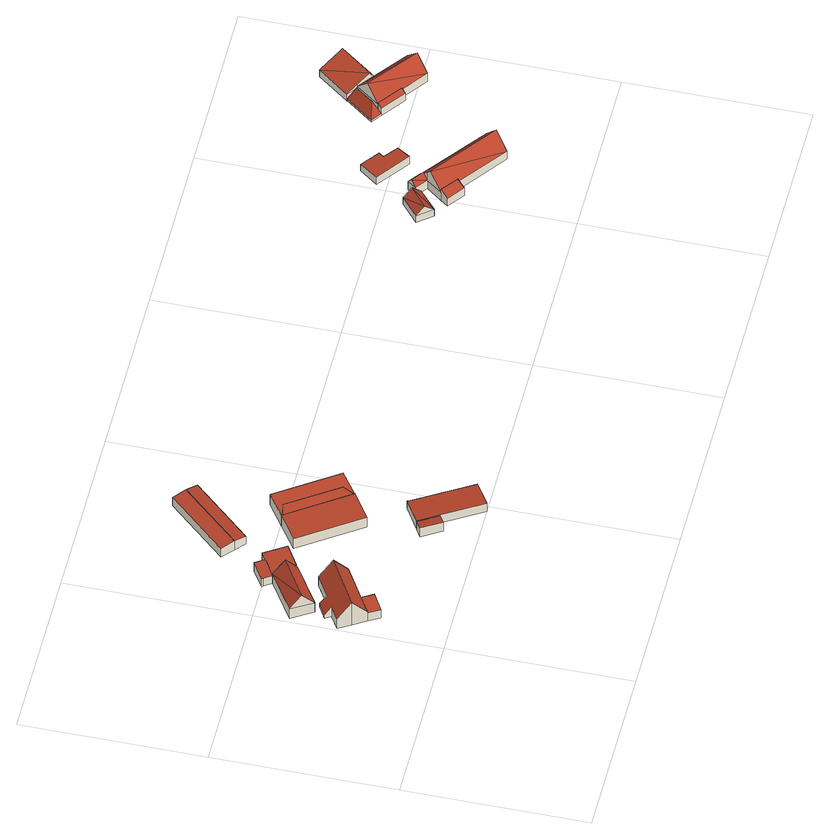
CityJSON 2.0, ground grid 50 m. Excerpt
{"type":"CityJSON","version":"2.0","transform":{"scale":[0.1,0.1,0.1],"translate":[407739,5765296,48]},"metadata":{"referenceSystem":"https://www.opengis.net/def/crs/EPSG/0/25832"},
"CityObjects":{
"building1":{"type":"Building","attributes":{"Gemeindeschluessel":"05515000","Geometrietyp2DReferenz":"3000","function":"31001_1000"},"address":[{"country":"Germany","locality":"Münster","thoroughfareNumber":"182","thoroughfareName":"Hessenweg"}],"children":["building1-1","building1-2"]},
"building1-1":{"type":"BuildingPart","attributes":{"roofType":"3100","measuredHeight":8.29},"parents":["building1"],"geometry":[{"type":"Solid","lod":"2","boundaries":[[[[0,1,2,3,4]],[[5,6,1,0]],[[7,8,6,5]],[[9,10,8,7]],[[11,12,10,9]],[[13,14,12,11]],[[15,16,14,13]],[[17,18,16,15]],[[19,20,18,17]],[[21,22,23,20,19]],[[15,13,11,9,7,5,0,17]],[[4,21,19,17,0]],[[1,6,8,10,12,14,16,18,20,23,2]],[[3,22,21,4]],[[2,23,22,3]]]],"semantics":{"surfaces":[{"type":"WallSurface"},{"type":"RoofSurface"},{"type":"GroundSurface"},{"type":"ClosureSurface"}],"values":[[0,0,0,0,0,0,0,0,0,0,1,1,2,0,3]]}}]},
"building1-2":{"type":"BuildingPart","attributes":{"roofType":"1000","measuredHeight":3},"parents":["building1"],"geometry":[{"type":"Solid","lod":"2","boundaries":[[[[24,25,26,27]],[[3,2,25,24]],[[27,26,23,22]],[[3,24,27,22]],[[25,2,23,26]],[[2,3,22,23]]]],"semantics":{"surfaces":[{"type":"WallSurface"},{"type":"RoofSurface"},{"type":"GroundSurface"},{"type":"ClosureSurface"}],"values":[[0,0,0,1,2,3]]}}]},
"building2":{"type":"Building","attributes":{"Gemeindeschluessel":"05515000","Geometrietyp2DReferenz":"3000","function":"31001_1000","roofType":"5000","measuredHeight":7.51},"geometry":[{"type":"Solid","lod":"2","boundaries":[[[[28,29,30,31]],[[32,33,29,28]],[[34,35,33,32]],[[36,37,35,34]],[[31,30,37,36]],[[32,28,38,39]],[[38,31,36]],[[38,36,39]],[[34,39,36]],[[38,28,31]],[[39,34,32]],[[29,33,35,37,30]]]],"semantics":{"surfaces":[{"type":"WallSurface"},{"type":"RoofSurface"},{"type":"GroundSurface"}],"values":[[0,0,0,0,0,1,1,1,1,0,0,2]]}}]},
"building3":{"type":"Building","attributes":{"Gemeindeschluessel":"05515000","Geometrietyp2DReferenz":"3000","function":"31001_2700"},"children":["building3-1","building3-2"]},
"building3-1":{"type":"BuildingPart","attributes":{"roofType":"2100","measuredHeight":3.29},"parents":["building3"],"geometry":[{"type":"Solid","lod":"2","boundaries":[[[[40,41,42,43]],[[44,45,41,40]],[[46,47,45,44]],[[48,49,47,46]],[[50,51,49,48]],[[52,51,50]],[[48,46,44,40,43,53,54,50]],[[41,45,47,49,51,55,42]],[[42,55,53,43]],[[52,50,54]],[[55,51,52,54,53]]]],"semantics":{"surfaces":[{"type":"WallSurface"},{"type":"RoofSurface"},{"type":"GroundSurface"},{"type":"ClosureSurface"}],"values":[[0,0,0,0,0,0,1,2,0,0,3]]}}]},
"building3-2":{"type":"BuildingPart","attributes":{"roofType":"2100","measuredHeight":3.42},"parents":["building3"],"geometry":[{"type":"Solid","lod":"2","boundaries":[[[[56,57,58,59]],[[60,61,57,56]],[[62,63,61,60]],[[64,55,63,62]],[[53,55,64]],[[65,66,51,52]],[[59,58,66,65]],[[52,54,64,62,60,56,59,65]],[[57,61,63,55,51,66,58]],[[53,64,54]],[[55,53,54,52,51]]]],"semantics":{"surfaces":[{"type":"WallSurface"},{"type":"RoofSurface"},{"type":"GroundSurface"},{"type":"ClosureSurface"}],"values":[[0,0,0,0,0,0,0,1,2,0,3]]}}]},
"building4":{"type":"Building","attributes":{"Gemeindeschluessel":"05515000","Geometrietyp2DReferenz":"3000","function":"51009_1610","roofType":"2100","measuredHeight":3.32},"geometry":[{"type":"Solid","lod":"2","boundaries":[[[[67,68,69,70]],[[71,72,68,67]],[[73,74,72,71]],[[70,69,74,73]],[[71,67,70,73]],[[68,72,74,69]]]],"semantics":{"surfaces":[{"type":"WallSurface"},{"type":"RoofSurface"},{"type":"GroundSurface"}],"values":[[0,0,0,0,1,2]]}}]},
"building5":{"type":"Building","attributes":{"Gemeindeschluessel":"05515000","Geometrietyp2DReferenz":"3000","function":"31001_2700","roofType":"2100","measuredHeight":4.2},"geometry":[{"type":"Solid","lod":"2","boundaries":[[[[75,76,77,78]],[[79,80,76,75]],[[81,82,80,79]],[[83,84,82,81]],[[85,86,84,83]],[[78,77,86,85]],[[83,81,79,75,78,85]],[[76,80,82,84,86,77]]]],"semantics":{"surfaces":[{"type":"WallSurface"},{"type":"RoofSurface"},{"type":"GroundSurface"}],"values":[[0,0,0,0,0,0,1,2]]}}]},
"building6":{"type":"Building","attributes":{"Gemeindeschluessel":"05515000","Geometrietyp2DReferenz":"3000","function":"31001_2700","roofType":"2100","measuredHeight":3.34},"geometry":[{"type":"Solid","lod":"2","boundaries":[[[[87,88,89,90]],[[91,92,88,87]],[[93,94,92,91]],[[90,89,94,93]],[[91,87,90,93]],[[88,92,94,89]]]],"semantics":{"surfaces":[{"type":"WallSurface"},{"type":"RoofSurface"},{"type":"GroundSurface"}],"values":[[0,0,0,0,1,2]]}}]},
"building7":{"type":"Building","attributes":{"Gemeindeschluessel":"05515000","Geometrietyp2DReferenz":"3000","function":"51009_1610","roofType":"2100","measuredHeight":3.4},"geometry":[{"type":"Solid","lod":"2","boundaries":[[[[90,89,95,96]],[[93,94,89,90]],[[97,98,94,93]],[[96,95,98,97]],[[93,90,96,97]],[[89,94,98,95]]]],"semantics":{"surfaces":[{"type":"WallSurface"},{"type":"RoofSurface"},{"type":"GroundSurface"}],"values":[[0,0,0,0,1,2]]}}]},
"building8":{"type":"Building","attributes":{"Gemeindeschluessel":"05515000","Geometrietyp2DReferenz":"3000","function":"31001_2700","roofType":"2100","measuredHeight":2.98},"geometry":[{"type":"Solid","lod":"2","boundaries":[[[[99,100,74,101]],[[102,103,100,99]],[[104,105,103,102]],[[106,107,105,104]],[[108,109,107,106]],[[110,69,109,108]],[[101,74,69,110]],[[108,106,104,102,99,101,110]],[[100,103,105,107,109,69,74]]]],"semantics":{"surfaces":[{"type":"WallSurface"},{"type":"RoofSurface"},{"type":"GroundSurface"}],"values":[[0,0,0,0,0,0,0,1,2]]}}]},
"building9":{"type":"Building","attributes":{"Gemeindeschluessel":"05515000","Geometrietyp2DReferenz":"3000","function":"51009_1610","roofType":"1000","measuredHeight":4.13},"geometry":[{"type":"Solid","lod":"2","boundaries":[[[[111,112,80,113]],[[114,115,112,111]],[[116,82,115,114]],[[113,80,82,116]],[[114,111,113,116]],[[112,115,82,80]]]],"semantics":{"surfaces":[{"type":"WallSurface"},{"type":"RoofSurface"},{"type":"GroundSurface"}],"values":[[0,0,0,0,1,2]]}}]},
"building10":{"type":"Building","attributes":{"Gemeindeschluessel":"05515000","Geometrietyp2DReferenz":"3000","function":"51009_1610","roofType":"1000","measuredHeight":3.98},"geometry":[{"type":"Solid","lod":"2","boundaries":[[[[117,76,80,118]],[[119,120,76,117]],[[121,122,120,119]],[[123,84,122,121]],[[124,82,84,123]],[[125,115,82,124]],[[126,112,115,125]],[[118,80,112,126]],[[125,124,123,121,119,117,118,126]],[[76,120,122,84,82,115,112,80]]]],"semantics":{"surfaces":[{"type":"WallSurface"},{"type":"RoofSurface"},{"type":"GroundSurface"}],"values":[[0,0,0,0,0,0,0,0,1,2]]}}]},
"building11":{"type":"Building","attributes":{"Gemeindeschluessel":"05515000","Geometrietyp2DReferenz":"3000","function":"31001_2700","roofType":"3100","measuredHeight":4.88},"geometry":[{"type":"Solid","lod":"2","boundaries":[[[[127,128,129,130]],[[131,132,128,127]],[[133,134,132,131]],[[130,129,134,133]],[[127,135,131]],[[133,136,130]],[[127,130,136]],[[136,135,127]],[[135,136,133]],[[133,131,135]],[[128,132,134,129]]]],"semantics":{"surfaces":[{"type":"WallSurface"},{"type":"RoofSurface"},{"type":"GroundSurface"}],"values":[[0,0,0,0,0,0,1,1,1,1,2]]}}]},
"building12":{"type":"Building","attributes":{"Gemeindeschluessel":"05515000","Geometrietyp2DReferenz":"3000","function":"31001_1000"},"address":[{"country":"Germany","locality":"Münster","thoroughfareNumber":"201","thoroughfareName":"Coermühle"}],"children":["building12-1","building12-2","building12-3"]},
"building12-1":{"type":"BuildingPart","attributes":{"roofType":"3100","measuredHeight":7.38},"parents":["building12"],"geometry":[{"type":"Solid","lod":"2","boundaries":[[[[137,138,139,140]],[[141,142,143,144]],[[145,146,142,141]],[[147,148,146,145]],[[149,150,145]],[[140,147,145,150]],[[149,141,144]],[[151,152,153,150,149,144]],[[150,153,154,137,140]],[[149,145,141]],[[139,138,143,142,146,148]],[[148,147,140,139]],[[138,137,144,143]],[[137,154,151,144]],[[154,153,152]],[[154,152,151]]]],"semantics":{"surfaces":[{"type":"WallSurface"},{"type":"RoofSurface"},{"type":"GroundSurface"},{"type":"ClosureSurface"}],"values":[[0,0,0,0,1,1,1,1,0,0,2,3,3,0,0,3]]}}]},
"building12-2":{"type":"BuildingPart","attributes":{"roofType":"3100","measuredHeight":4.65},"parents":["building12"],"geometry":[{"type":"Solid","lod":"2","boundaries":[[[[155,156,138,137,154]],[[157,158,156,155]],[[159,144,143,158,157]],[[155,160,157]],[[154,152,161,160]],[[160,155,154]],[[161,159,157]],[[157,160,161]],[[156,158,143,138]],[[144,159,151,154,137]],[[138,143,144,137]],[[152,151,159,161]],[[154,151,152]]]],"semantics":{"surfaces":[{"type":"WallSurface"},{"type":"RoofSurface"},{"type":"GroundSurface"},{"type":"ClosureSurface"}],"values":[[0,0,0,0,1,1,1,1,2,0,3,0,3]]}}]},
"building12-3":{"type":"BuildingPart","attributes":{"roofType":"2100","measuredHeight":3.95},"parents":["building12"],"geometry":[{"type":"Solid","lod":"2","boundaries":[[[[162,163,148,147,164]],[[165,166,163,162]],[[167,140,139,166,165]],[[165,162,164,167]],[[163,166,139,148]],[[140,167,164,147]],[[148,139,140,147]]]],"semantics":{"surfaces":[{"type":"WallSurface"},{"type":"RoofSurface"},{"type":"GroundSurface"},{"type":"ClosureSurface"}],"values":[[0,0,0,1,2,0,3]]}}]},
"building13":{"type":"Building","attributes":{"Gemeindeschluessel":"05515000","Geometrietyp2DReferenz":"3000","function":"31001_2460","roofType":"2100","measuredHeight":2.73},"geometry":[{"type":"Solid","lod":"2","boundaries":[[[[168,169,170,171]],[[172,173,169,168]],[[174,175,173,172]],[[176,177,175,174]],[[178,179,177,176]],[[171,170,179,178]],[[176,174,172,168,171,178]],[[169,173,175,177,179,170]]]],"semantics":{"surfaces":[{"type":"WallSurface"},{"type":"RoofSurface"},{"type":"GroundSurface"}],"values":[[0,0,0,0,0,0,1,2]]}}]},
"building14":{"type":"Building","attributes":{"Gemeindeschluessel":"05515000","Geometrietyp2DReferenz":"3000","function":"51009_1610","roofType":"5000","measuredHeight":4.98},"geometry":[{"type":"Solid","lod":"2","boundaries":[[[[180,181,182,183]],[[184,185,181,180]],[[186,187,185,184]],[[183,182,187,186]],[[186,184,188]],[[188,184,180,189]],[[180,183,189]],[[189,183,186,188]],[[181,185,187,182]]]],"semantics":{"surfaces":[{"type":"WallSurface"},{"type":"RoofSurface"},{"type":"GroundSurface"}],"values":[[0,0,0,0,1,1,1,1,2]]}}]},
"building15":{"type":"Building","attributes":{"Gemeindeschluessel":"05515000","Geometrietyp2DReferenz":"3000","function":"31001_1000"},"address":[{"country":"Germany","locality":"Münster","thoroughfareNumber":"203","thoroughfareName":"Coermühle"}],"children":["building15-1","building15-2"]},
"building15-1":{"type":"BuildingPart","attributes":{"roofType":"2100","measuredHeight":3.42},"parents":["building15"],"geometry":[{"type":"Solid","lod":"2","boundaries":[[[[190,191,192,193,194]],[[195,182,191,190]],[[196,197,198,182,195]],[[195,190,194,196]],[[191,182,198,192]],[[197,196,194,193]],[[198,197,193,192]]]],"semantics":{"surfaces":[{"type":"WallSurface"},{"type":"RoofSurface"},{"type":"GroundSurface"},{"type":"ClosureSurface"}],"values":[[0,0,0,1,2,0,3]]}}]},
"building15-2":{"type":"BuildingPart","attributes":{"roofType":"3100","measuredHeight":7.39},"parents":["building15"],"geometry":[{"type":"Solid","lod":"2","boundaries":[[[[199,200,187,201]],[[202,203,200,199]],[[201,187,198,197]],[[199,204,202]],[[197,205,201]],[[204,199,201]],[[201,205,204]],[[202,204,205]],[[205,197,193,202]],[[200,203,192,198,187]],[[203,202,193,192]],[[192,193,197,198]]]],"semantics":{"surfaces":[{"type":"WallSurface"},{"type":"RoofSurface"},{"type":"GroundSurface"},{"type":"ClosureSurface"}],"values":[[0,0,0,0,0,1,1,1,1,2,0,3]]}}]},
"building16":{"type":"Building","attributes":{"Gemeindeschluessel":"05515000","Geometrietyp2DReferenz":"3000","function":"31001_2460","roofType":"3100","measuredHeight":5.08},"geometry":[{"type":"Solid","lod":"2","boundaries":[[[[206,207,208,209]],[[210,211,207,206]],[[212,213,211,210]],[[214,215,213,212]],[[209,208,215,214]],[[209,216,217]],[[209,214,218,216]],[[217,216,206]],[[216,210,206]],[[218,214,212]],[[216,218,212,210]],[[217,206,209]],[[207,211,213,215,208]]]],"semantics":{"surfaces":[{"type":"WallSurface"},{"type":"RoofSurface"},{"type":"GroundSurface"}],"values":[[0,0,0,0,0,1,1,1,1,0,0,0,2]]}}]}
},
"vertices":[
[24,247,93],[24,247,11],[45,212,11],[45,212,41],[45,212,45],[3,281,45],[3,281,11],[40,304,44],[40,304,11],[30,320,22],[30,320,11],[67,342,22],[67,342,11],[77,324,46],[77,324,11],[136,360,46],[136,360,11],[157,326,93],[157,326,11],[177,292,46],[177,292,11],[94,241,45],[94,241,41],[94,241,11],
[64,180,41],[64,180,11],[113,209,11],[113,209,41],
[155,419,46],[155,419,11],[119,476,11],[119,476,46],[45,349,46],[45,349,11],[9,407,46],[9,407,11],[118,476,46],[118,476,11],[137,447,86],[27,378,86],
[104,498,38],[104,498,10],[118,476,10],[118,476,38],[103,497,38],[103,497,10],[101,501,38],[101,501,10],[148,531,43],[148,531,10],[164,506,43],[164,506,10],[164,506,42],[119,476,38],[159,502,42],[119,476,10],
[166,425,40],[166,425,10],[221,460,10],[221,460,44],[166,426,40],[166,426,10],[155,419,39],[155,419,10],[119,476,39],[184,519,44],[184,519,10],
[392,93,42],[392,93,9],[417,108,9],[417,108,37],[359,147,42],[359,147,9],[384,162,37],[384,162,9],
[317,499,50],[317,499,8],[249,452,8],[249,452,43],[318,497,50],[318,497,8],[430,335,50],[430,335,8],[431,333,50],[431,333,8],[363,286,43],[363,286,8],
[179,625,38],[179,625,8],[210,597,8],[210,597,42],[323,785,38],[323,785,8],[354,757,42],[354,757,8],
[236,573,8],[236,573,37],[381,733,37],[381,733,8],
[449,202,34],[449,202,9],[384,162,39],[454,194,34],[454,194,9],[522,82,34],[522,82,9],[547,40,34],[547,40,9],[482,1,39],[482,1,9],[417,108,39],
[354,504,49],[354,504,8],[318,497,49],[447,368,49],[447,368,8],[430,335,49],
[317,499,47],[318,497,47],[382,544,47],[382,544,8],[495,379,47],[495,379,8],[431,333,47],[430,335,47],[447,368,47],[354,504,47],
[1444,361,32],[1444,361,8],[1499,408,8],[1499,408,32],[1411,401,32],[1411,401,8],[1466,447,32],[1466,447,8],[1427,381,57],[1483,428,57],
[1532,399,37],[1532,399,8],[1500,357,8],[1500,357,37],[1725,290,37],[1725,290,8],[1549,423,8],[1549,423,37],[1676,225,37],[1676,225,8],[1545,323,37],[1545,323,8],[1701,258,82],[1525,390,82],[1549,422,38],[1540,410,54],[1532,399,69],[1532,399,38],
[1500,423,38],[1500,423,8],[1518,446,38],[1518,446,8],[1549,423,38],[1509,434,55],[1541,411,55],
[1530,302,35],[1530,302,8],[1545,323,48],[1484,336,35],[1484,336,8],[1500,357,48],
[1554,579,30],[1554,579,7],[1517,529,7],[1517,529,34],[1604,542,30],[1604,542,7],[1593,528,31],[1593,528,7],[1631,499,31],[1631,499,7],[1605,463,34],[1605,463,7],
[1723,589,14],[1723,589,8],[1750,569,8],[1750,569,14],[1781,666,14],[1781,666,8],[1807,646,14],[1807,646,8],[1784,642,58],[1747,593,58],
[1814,521,34],[1814,521,8],[1823,533,8],[1823,533,38],[1823,533,43],[1750,569,34],[1759,581,43],[1759,581,38],[1759,581,8],
[1940,546,38],[1940,546,8],[1807,646,38],[1891,482,38],[1891,482,8],[1915,514,82],[1783,614,82],
[1921,699,31],[1921,699,6],[1847,754,6],[1847,754,31],[1854,610,31],[1854,610,6],[1807,646,31],[1807,646,6],[1781,666,31],[1781,666,6],[1842,620,57],[1908,708,57],[1807,646,43]
]}
